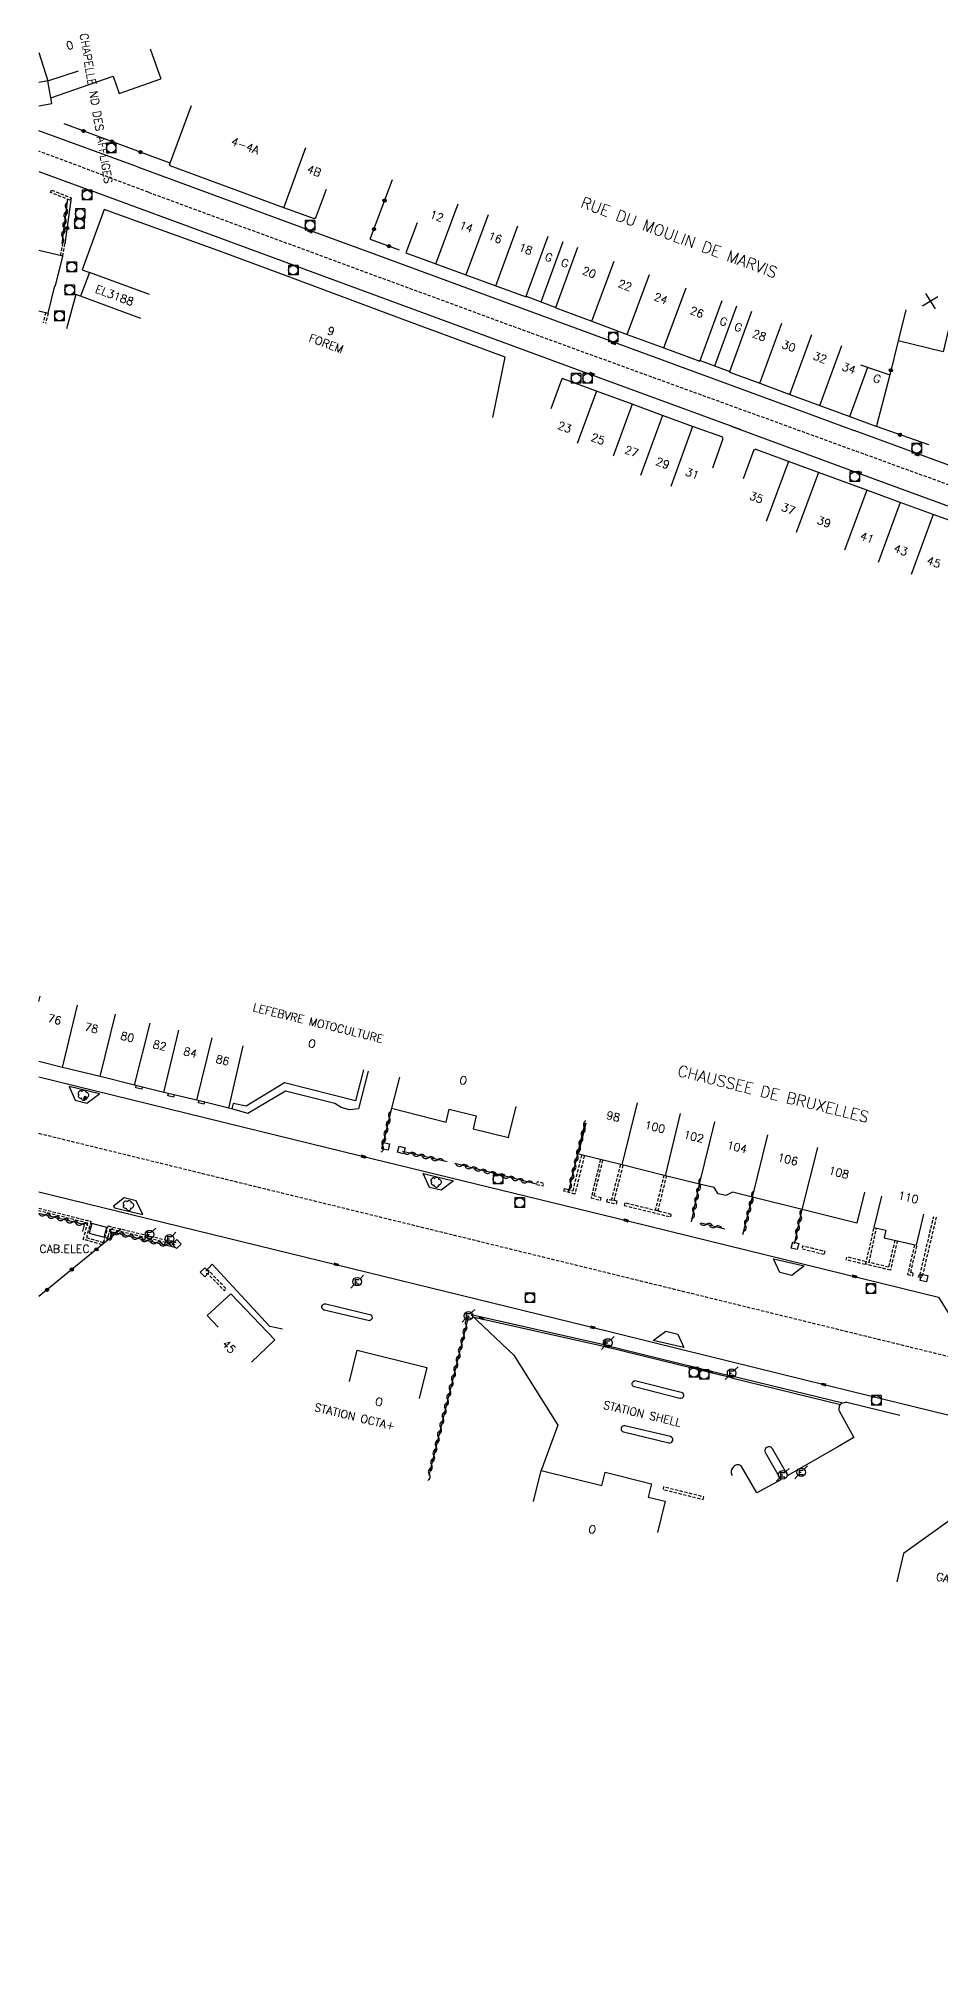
# Model space of a CAD drawing. Header units: millimetres. Extents: x 82000 to 83000, y 144000 to 145000.
# Drawn here: x 81999.9 to 82141, y 144152.7 to 144452.7 of the extents above; entities that cross this region are included whole.
import ezdxf
from ezdxf.enums import TextEntityAlignment as Align

# ---------------------------------------------------------------- set-up
doc = ezdxf.new("R2010")
doc.units = ezdxf.units.MM
doc.linetypes.add('DASHED', pattern=[0.75, 0.5, -0.25])
doc.layers.get('0').update_dxf_attribs({"linetype": 'CONTINUOUS'})
for name, color, linetype in [('W0001', 6, 'DASHED'), ('W0008', 7, 'CONTINUOUS'), ('W0100', 7, 'CONTINUOUS'), ('W0112', 1, 'DASHED'), ('W0300', 7, 'CONTINUOUS'), ('W0310', 3, 'CONTINUOUS'), ('W0322', 7, 'CONTINUOUS'), ('W0400', 7, 'CONTINUOUS'), ('W0420', 7, 'CONTINUOUS'), ('W0471', 7, 'CONTINUOUS'), ('W0851', 7, 'CONTINUOUS'), ('W0984', 7, 'CONTINUOUS'), ('W0989', 7, 'CONTINUOUS'), ('W0991', 7, 'CONTINUOUS'), ('W1102', 7, 'CONTINUOUS')]:
    doc.layers.add(name, color=color, linetype=linetype)
doc.styles.get("Standard").update_dxf_attribs({"font": 'romans.shx', "width": 0.85})

# ---------------------------------------------------------------- blocks, each defined once
blk = doc.blocks.new('T420')
for p, q in [((0.75, 0.75), (-0.75, 0.75)), ((-0.75, 0.75), (-0.75, -0.75)), ((0.75, 0.75), (0.75, -0.75)), ((0.75, -0.75), (-0.75, -0.75))]:
    blk.add_line(p, q)
blk.add_ellipse((0, 0), major_axis=(-0.53, 0.53), ratio=1, start_param=3.926991, end_param=10.210176)
blk = doc.blocks.new('T400')
for p, q in [((-0.15, 0.3), (0.15, 0.3)), ((-0.15, -0.25), (-0.15, 0.3)), ((-0.15, 0.15), (0.15, 0.15)), ((-0.15, 0), (0.15, 0)), ((0.15, 0.3), (0.15, -0.25)), ((-0.15, -0.15), (0.15, -0.15)), ((-0.15, -0.25), (-0.15, -0.3)), ((-0.15, -0.3), (0.15, -0.3)), ((0.15, -0.3), (0.15, -0.25))]:
    blk.add_line(p, q)
blk = doc.blocks.new('t322o')
at = {"color": 0, "linetype": 'Continuous'}
for radius in [0.25, 0.15]:
    blk.add_circle((0, 0), radius, dxfattribs=at)
blk = doc.blocks.new('t310o')
at = {"color": 0, "linetype": 'Continuous'}
for centre, start, end in [((-0.5, 0.38), 216.8699, 323.1304), ((0.5, -0.37), 36.8699, 143.1303)]:
    blk.add_arc(centre, 0.625, start, end, dxfattribs=at)
blk = doc.blocks.new('t991o')
at = {"color": 0, "linetype": 'Continuous'}
for p, q in [((-1, 1), (1, -1)), ((-1, -1), (1, 1))]:
    blk.add_line(p, q, dxfattribs=at)
blk = doc.blocks.new('T471')
for p, q in [((-0.333334, 0.333334), (-0.333334, -0.333334)), ((-0.333334, 0.333334), (0.333334, 0.333334)), ((-0.333334, 0), (0, 0)), ((0.500001, 0.500001), (1.000002, 1.000002)), ((-0.500001, -0.500001), (-1.000002, -1.000002)), ((-0.333334, -0.333334), (0.333334, -0.333334))]:
    blk.add_line(p, q)
blk.add_ellipse((0, 0), major_axis=(0.471405, 0.471405), ratio=1, start_param=5.4977871438, end_param=11.780972451)
blk = doc.blocks.new('t112o')
at = {"color": 0, "linetype": 'Continuous'}
for p, q in [((-0.5, 0.5), (0.5, 0.5)), ((-0.5, -0.5), (-0.5, 0.5)), ((0.5, 0.5), (0.5, -0.5)), ((0.5, -0.5), (-0.5, -0.5))]:
    blk.add_line(p, q, dxfattribs=at)
blk = doc.blocks.new('T300')
for p, q in [((-0.8, 0.51), (-0.86, 0.34)), ((-0.86, 0.34), (-0.86, 0.17)), ((-0.86, 0.17), (-0.74, 0.06)), ((-0.69, 0.63), (-0.8, 0.51)), ((-0.8, -0.06), (-0.74, 0.06)), ((-0.74, 0.06), (-0.69, 0.11)), ((-0.57, 0.69), (-0.69, 0.63)), ((-0.46, 0.69), (-0.57, 0.69)), ((-0.29, 0.63), (-0.46, 0.69)), ((-0.29, 0.63), (-0.17, 0.74)), ((-0.23, 0.57), (-0.29, 0.63)), ((-0.17, 0.74), (-0.06, 0.8)), ((-0.06, 0.8), (0.06, 0.8)), ((0.06, 0.8), (0.23, 0.74)), ((0.23, 0.74), (0.34, 0.63)), ((0.34, 0.63), (0.4, 0.51)), ((0.46, 0.46), (0.34, 0.46)), ((0.4, 0.51), (0.4, 0.46)), ((0.57, 0.4), (0.46, 0.46)), ((0.57, 0.4), (0.69, 0.29)), ((0.69, 0.29), (0.74, 0.17)), ((0.74, 0.06), (0.69, -0.17)), ((0.74, 0.17), (0.74, 0.06)), ((-0.8, -0.17), (-0.8, -0.06)), ((-0.8, -0.23), (-0.8, -0.17)), ((-0.74, -0.34), (-0.8, -0.23)), ((-0.69, -0.4), (-0.74, -0.34)), ((-0.51, -0.46), (-0.69, -0.4)), ((-0.4, -0.46), (-0.51, -0.46)), ((-0.4, -0.46), (-0.34, -0.46)), ((-0.34, -0.46), (-0.34, -0.4)), ((-0.34, -0.51), (-0.34, -0.46)), ((-0.29, -0.63), (-0.34, -0.51)), ((-0.17, -0.74), (-0.29, -0.63)), ((-0.06, -0.8), (-0.17, -0.74)), ((0.06, -0.8), (-0.06, -0.8)), ((0.17, -0.74), (0.06, -0.8)), ((0.23, -0.69), (0.17, -0.74)), ((0.29, -0.46), (0.23, -0.46)), ((0.29, -0.63), (0.23, -0.69)), ((0.46, -0.4), (0.29, -0.46)), ((0.34, -0.51), (0.29, -0.63)), ((0.34, -0.51), (0.34, -0.46)), ((0.57, -0.34), (0.46, -0.4)), ((0.63, -0.29), (0.57, -0.34)), ((0.69, -0.17), (0.63, -0.29))]:
    blk.add_line(p, q)
blk = doc.blocks.new('T851')
for p, q in [((-0.25, -0.15), (0, 0.32)), ((0, 0.32), (0.25, -0.15)), ((-0.25, -0.15), (0.25, -0.15))]:
    blk.add_line(p, q)
for major_axis in [(-0.106, 0.106), (-0.0354, 0.0354), (-0.0236, 0.0236)]:
    blk.add_ellipse((0, 0), major_axis=major_axis, ratio=1, start_param=3.926991, end_param=10.210176)

msp = doc.modelspace()

# ---------------------------------------------------------------- linework, layer by layer
at = {"layer": 'W0001', "flags": 128}
for points in [[(82017.15, 144428.66), (82000, 144435.08)], [(82017.15, 144428.66), (82080.2, 144405.5), (82174.36, 144371.32), (82177.43, 144369.91), (82179.54, 144368.55), (82180.95, 144366.94), (82181.81, 144364.78), (82181.96, 144362.06), (82182.16, 144359.15), (82182.41, 144355.52), (82185.3, 144325.91), (82185.45, 144322.36), (82185.29, 144319.44), (82184.89, 144316.32), (82184.14, 144313.1), (82171.6, 144262.47)], [(82494.4, 144160.47), (82000, 144281.61)]]:
    msp.add_lwpolyline(points, dxfattribs=at)
at = {"layer": 'W0008', "flags": 128}
for points in [[(82015.42, 144432.62), (82000, 144438.24)], [(82000, 144431.9), (82008.22, 144428.89)], [(82015.42, 144432.62), (82044.9, 144421.81), (82051.86, 144419.24), (82091.37, 144404.71), (82120.86, 144393.87)], [(82109.83, 144391.54), (82084.21, 144400.94), (82008.22, 144428.89)], [(82120.86, 144393.87), (82127.5, 144391.43)], [(82038.13, 144251.04), (82036.14, 144251.49), (82027.11, 144261.18), (82026.11, 144260.13)], [(82088.25, 144249.37), (82088.59, 144248.57), (82108.36, 144243.73)]]:
    msp.add_lwpolyline(points, dxfattribs=at)
for points in [[(82108.27, 144392.11), (82130.69, 144383.85), (82153.46, 144375.49), (82173.38, 144368.16, -0.048091), (82175.29, 144367.24, -0.052265), (82176.84, 144366.06, -0.068445), (82177.83, 144364.83, -0.074088), (82178.4, 144363.48, -0.010755), (82178.71, 144362.13, -0.026651), (82178.79, 144361.58), (82180.26, 144346.48)], [(82186.12, 144348.33), (82185.68, 144353.36, -0.010846), (82185.59, 144355, -0.0056), (82185.5, 144358.18, -0.002956), (82185.49, 144359.66, -0.002986), (82185.49, 144361.13, -0.010053), (82185.51, 144362.02, 0.005773), (82185.57, 144363.57, 0.019988), (82185.55, 144364.73, 0.014448), (82185.42, 144366.34, 0.065033), (82185.11, 144367.58, 0.039793), (82184.2, 144369.45, 0.043579), (82183.22, 144370.83, 0.057526), (82182.29, 144371.7, 0.041401), (82180.39, 144372.87, 0.037773), (82178.14, 144373.81), (82160.86, 144379.51, 0.00198), (82157.84, 144380.49, -0.004066), (82156.37, 144380.98, -0.002203), (82155.8, 144381.17, -0.000416), (82152.82, 144382.22, -0.000242), (82149.64, 144383.33, -0.002961), (82149.38, 144383.43), (82127.5, 144391.43)]]:
    msp.add_lwpolyline(points, format="xyb", dxfattribs=at)
at = {"layer": 'W0008'}
for points in [[(82000, 144290.49), (82031.86, 144282.64), (82050.16, 144278.18), (82092.32, 144267.9), (82126.01, 144259.66), (82140.67, 144256.07), (82142.29, 144253.44), (82157.57, 144249.64, 0.049198), (82158.88, 144249.45, 0.029977), (82161.05, 144249.48, 0.10115), (82163.05, 144250.04, 0.09897), (82164.7, 144251.36, 0.045651), (82165.95, 144253.16, 0.06704), (82166.51, 144254.54), (82168.72, 144263.24)], [(82134.6, 144237.55), (82126.33, 144239.57, 0.084161), (82126.1, 144239.59, 0.046688), (82125.7, 144239.51, 0.134558), (82125.34, 144239.29, 0.124142), (82125.12, 144238.89, 0.064368), (82125.06, 144238.48, 0.127067), (82125.12, 144238.28), (82127.44, 144234.12), (82124.95, 144232.69), (82117.13, 144228.2), (82114.7, 144232.36, 0.414214), (82113.84, 144232.59), (82113.83, 144232.58, 0.411704), (82113.6, 144231.72), (82116, 144227.53), (82112.28, 144225.46), (82109.84, 144229.7), (82109.61, 144229.81, 0.068946), (82109.38, 144229.86, 0.150105), (82108.87, 144229.73, 0.117332), (82108.39, 144229.26, 0.147699), (82108.25, 144228.75, 0.127941), (82108.41, 144228.17)]]:
    msp.add_lwpolyline(points, format="xyb", dxfattribs=at)
for points in [[(82016.19, 144288.87), (82016.11, 144288.53), (82015.16, 144288.77), (82015.25, 144289.11)], [(82051.52, 144291.35), (82050.01, 144285.45), (82048.59, 144285.33), (82047.3, 144285.69), (82046.28, 144286.31), (82038.6, 144288.24), (82032.68, 144284.72), (82030.18, 144285.45)], [(82021.18, 144287.65), (82021.09, 144287.29), (82020.19, 144287.52), (82020.28, 144287.86)], [(82025.92, 144286.52), (82025.83, 144286.18), (82024.96, 144286.41), (82025.05, 144286.75)], [(82000, 144272.53), (82085.61, 144251.56), (82100.39, 144247.91), (82127.02, 144241.35), (82184.07, 144227.43), (82209.62, 144221.16), (82244.93, 144212.53), (82277.48, 144204.66), (82302.01, 144198.78), (82311.8, 144196.41), (82329.53, 144192.1), (82333.22, 144193.93), (82368.33, 144185.55), (82370.71, 144182.24), (82409.74, 144172.75), (82446.6, 144163.8), (82485.63, 144154.37), (82492.53, 144152.72)], [(82088.59, 144248.57), (82067.62, 144253.27), (82074.27, 144247.01), (82081.15, 144236.04), (82078.56, 144228.97)], [(82108.28, 144243.44), (82088.53, 144248.28), (82068.05, 144252.87)], [(82125.7, 144239.51), (82108.36, 144243.73), (82108.29, 144243.44), (82125.34, 144239.29)]]:
    msp.add_lwpolyline(points, dxfattribs=at)
at = {"layer": 'W0008', "flags": 128}
for points in [[(82004.74, 144288.96), (82005.7, 144286.82), (82007.54, 144286.34), (82009.47, 144287.81)], [(82064.83, 144274.23), (82062.93, 144272.74), (82061.07, 144273.19), (82060.09, 144275.39)], [(82016.25, 144268.96), (82015.25, 144271.09), (82013.35, 144271.55), (82011.69, 144270.26), (82011.83, 144269.99)], [(82119.64, 144260.92), (82117.74, 144259.44), (82115.86, 144259.92), (82114.89, 144262.06)], [(82096.04, 144249.3), (82098.06, 144250.73), (82099.9, 144250.27), (82100.83, 144248.18)]]:
    msp.add_lwpolyline(points, close=True, dxfattribs=at)
at = {"layer": 'W0008'}
for points in [[(82051.5, 144252.38), (82044.64, 144254.04, -0.414214), (82044.27, 144254.64), (82044.27, 144254.64, -0.414214), (82044.87, 144255.01), (82051.74, 144253.35, -0.414214), (82052.1, 144252.75), (82052.1, 144252.75, -0.414214)], [(82100.2, 144240.22), (82093.15, 144242.03, -0.414214), (82092.79, 144242.63), (82092.79, 144242.63, -0.414214), (82093.39, 144243), (82100.45, 144241.19, -0.414214), (82100.81, 144240.58), (82100.81, 144240.58, -0.414214)], [(82091.42, 144234.99), (82098.53, 144233.3, 0.414214), (82099.13, 144233.67), (82099.13, 144233.67, 0.414214), (82098.76, 144234.27), (82091.65, 144235.96, 0.414214), (82091.05, 144235.59), (82091.05, 144235.59, 0.414214)]]:
    msp.add_lwpolyline(points, format="xyb", close=True, dxfattribs=at)
at = {"layer": 'W0100', "flags": 128}
for points in [[(82017.42, 144451.08), (82019.08, 144446.36)], [(82001.88, 144443.43), (82011.61, 144446.79), (82012.58, 144444.07), (82019.08, 144446.36)], [(82043.29, 144424.54), (82044.97, 144429.13)], [(82070.98, 144393.49), (82072.91, 144402.9), (82056.8, 144408.84), (82038.83, 144415.56), (82028, 144419.54), (82010.23, 144425.98), (82006.77, 144416.56), (82007.52, 144416.28), (82007.92, 144416.13), (82006.55, 144412.42), (82005.8, 144412.7), (82004.33, 144407.32)], [(82059.14, 144423.89), (82057.41, 144419.2)], [(82000, 144410.14), (82001.47, 144409.78), (82002.51, 144414.06), (82002.63, 144414.03), (82003.75, 144418.66), (82000, 144419.58)], [(82057.41, 144419.2), (82062.1, 144417.47), (82066.78, 144415.75), (82071.48, 144414.02), (82076.18, 144412.3), (82076.18, 144412.3)], [(82076.22, 144412.41), (82076.18, 144412.3)], [(82076.22, 144412.41), (82080.86, 144410.68)], [(82205.48, 144396.11), (82143.7, 144413.42), (82141.41, 144403.73), (82134.38, 144405.44)], [(82080.86, 144410.68), (82080.82, 144410.58)], [(82080.82, 144410.58), (82080.82, 144410.58), (82080.82, 144410.58), (82086.48, 144408.52), (82092, 144406.46), (82097.74, 144404.34), (82103.35, 144402.26), (82103.35, 144402.26)], [(82135.57, 144410.3), (82134.38, 144405.44)], [(82103.39, 144402.38), (82103.35, 144402.26)], [(82103.39, 144402.38), (82108.05, 144400.68), (82108.05, 144400.68)], [(82108.05, 144400.68), (82108, 144400.55)], [(82108, 144400.55), (82108, 144400.55), (82108, 144400.55), (82112.71, 144398.82), (82117.4, 144397.08), (82122.09, 144395.36), (82126.78, 144393.61), (82130.87, 144392.1)], [(82128.48, 144401.72), (82133.04, 144400.14)], [(82133.04, 144400.14), (82130.99, 144392.18), (82130.91, 144392.19), (82130.87, 144392.1)], [(82080.12, 144394.87), (82081.84, 144399.56)], [(82148.09, 144369.88), (82149.82, 144374.57), (82149.66, 144374.63), (82149.69, 144374.72), (82145.02, 144376.45), (82139.84, 144378.32), (82134.69, 144380.2), (82129.46, 144382.1), (82121.9, 144384.87), (82117.19, 144386.6), (82112.01, 144388.52), (82111.96, 144388.38), (82111.82, 144388.43), (82110.13, 144383.88)], [(82050.77, 144291.54), (82049.53, 144286.7), (82038.42, 144289.54), (82032.43, 144285.89), (82030.38, 144286.33), (82030.18, 144285.45), (82029.7, 144285.56), (82024.72, 144286.83), (82019.53, 144288.04), (82014.98, 144289.17), (82009.61, 144290.53), (82003.7, 144291.95), (82000, 144292.85)], [(82056.41, 144290.4), (82055.17, 144285.55), (82063.67, 144283.38), (82064.18, 144285.42), (82068.39, 144284.4), (82067.89, 144282.35), (82073.45, 144281), (82074.63, 144285.86)], [(82129.11, 144272.45), (82127.89, 144267.6), (82119.35, 144269.75), (82111.58, 144271.68), (82108.46, 144272.45), (82107.44, 144271.91), (82106.23, 144272.2), (82105.58, 144273.16), (82103.32, 144273.71), (82097.96, 144275.01), (82091.19, 144276.71), (82084.4, 144278.37), (82085.59, 144283.22)], [(82131.73, 144271.81), (82130.58, 144266.94), (82132.44, 144266.5), (82132.17, 144265.34), (82137.21, 144264.15), (82138.36, 144269.02)], [(82033.28, 144245.91), (82036.91, 144249.36), (82030.02, 144256.59), (82026.35, 144253.2), (82028.05, 144251.37)], [(82048.57, 144242.89), (82049.76, 144247.75), (82060.65, 144245.08), (82059.46, 144240.22)], [(82077.36, 144224.11), (82078.56, 144228.97), (82088.03, 144226.62), (82088.54, 144228.7), (82095.78, 144226.91), (82095.26, 144224.83), (82097.95, 144224.16), (82096.75, 144219.31)], [(82236.58, 144193.79), (82237.72, 144198.66), (82233.83, 144199.57), (82235.47, 144206.56), (82228.3, 144208.24), (82205.89, 144213.63), (82199.39, 144215.17), (82191.74, 144217.03), (82183.2, 144219.09), (82176.71, 144220.64), (82170.89, 144222.04), (82162.11, 144224.18), (82161.23, 144220.59), (82158.29, 144221.28), (82158.26, 144221.17), (82146.42, 144224.01), (82135.18, 144215.98), (82134.13, 144211.59)]]:
    msp.add_lwpolyline(points, dxfattribs=at)
at = {"layer": 'W0100'}
for points in [[(82000, 144450.47), (82001.44, 144446.06), (82006.2, 144447.62)], [(82001.44, 144446.06), (82000, 144445.82)], [(82000, 144442.15), (82002.03, 144442.5), (82001.44, 144446.06)], [(82043.29, 144424.54), (82043.13, 144424.59), (82043.09, 144424.49), (82038.29, 144426.25), (82020.52, 144432.79), (82020.56, 144432.9), (82020.45, 144432.94), (82023.86, 144442.21)], [(82105.37, 144385.62), (82107.02, 144390.18), (82106.88, 144390.24), (82106.93, 144390.38), (82102.22, 144392.08), (82097.51, 144393.78), (82092.79, 144395.54), (82087.2, 144397.59), (82081.84, 144399.56)]]:
    msp.add_lwpolyline(points, dxfattribs=at)
at = {"layer": 'W0100', "flags": 128}
msp.add_lwpolyline([(82010.62, 144266.94), (82008.28, 144267.58), (82007.86, 144266.05), (82010.2, 144265.4)], close=True, dxfattribs=at)
at = {"layer": 'W0112'}
for points in [[(82004.9, 144427.41), (82001.86, 144428.62), (82002.01, 144429), (82005.05, 144427.78)], [(82090.42, 144271.04), (82088.84, 144271.33), (82088.77, 144270.94), (82090.34, 144270.64)], [(82098.89, 144268.98), (82091.63, 144270.77), (82091.53, 144270.38), (82098.8, 144268.59)]]:
    msp.add_lwpolyline(points, close=True, dxfattribs=at)
at = {"layer": 'W0112', "flags": 128}
for points in [[(82003.75, 144418.66), (82004.1, 144420.58), (82003.71, 144420.65), (82003.36, 144418.73)], [(82001.08, 144409.88), (82000.67, 144408.25)], [(82001.47, 144409.78), (82001.06, 144408.15)], [(82089.56, 144271.2), (82090.99, 144276.76)], [(82089.95, 144271.12), (82091.38, 144276.66)], [(82096.41, 144269.59), (82097.77, 144275.06)], [(82096.8, 144269.49), (82098.16, 144274.97)], [(82089.85, 144270.72), (82089.85, 144270.73)], [(82012.9, 144266.69), (82010.29, 144265.15)], [(82026.17, 144259.74), (82026.41, 144259.77), (82029.02, 144257.06), (82029.3, 144257.34), (82026.56, 144260.2), (82026.11, 144260.13)]]:
    msp.add_lwpolyline(points, dxfattribs=at)
at = {"layer": 'W0112'}
for points in [[(82085.29, 144278.15), (82083.82, 144272.16), (82082.1, 144272.63), (82082.19, 144273.01), (82082.58, 144272.92), (82083.53, 144272.65), (82084.9, 144278.24)], [(82087.81, 144277.53), (82086.36, 144271.59), (82087.81, 144271.16), (82087.93, 144271.55), (82086.84, 144271.87), (82088.2, 144277.44)], [(82000, 144269.95), (82008.15, 144267.9), (82007.44, 144265.35), (82010.14, 144264.6), (82010.85, 144267.18), (82021.47, 144264.61)], [(82009.92, 144264.25), (82006.95, 144265.07), (82007.65, 144267.61), (82000, 144269.54)], [(82140.31, 144268.56), (82138.07, 144259.08), (82137.55, 144259.17), (82137.62, 144259.56), (82137.77, 144259.54), (82139.92, 144268.65)], [(82021.32, 144264.24), (82011.13, 144266.7), (82010.61, 144264.82)], [(82134.23, 144264.86), (82133.15, 144260.27), (82129.32, 144261.18), (82130.58, 144266.94)], [(82133.84, 144264.95), (82132.85, 144260.75), (82129.8, 144261.48), (82130.97, 144266.86)], [(82136.93, 144264.22), (82135.83, 144259.57), (82136.63, 144259.4), (82136.71, 144259.8), (82136.32, 144259.88), (82137.32, 144264.13)]]:
    msp.add_lwpolyline(points, dxfattribs=at)
at = {"layer": 'W0112', "flags": 128}
for points in [[(82078.93, 144273.82), (82077.9, 144274.07), (82077.81, 144273.68), (82078.84, 144273.44)], [(82122.78, 144262.7), (82119.35, 144263.55), (82119.48, 144264.07), (82122.91, 144263.22)], [(82129.2, 144261.15), (82126.23, 144261.88), (82126.35, 144262.37), (82129.32, 144261.64)], [(82103.86, 144224.46), (82103.96, 144224.85), (82097.69, 144226.4), (82097.6, 144226.01)]]:
    msp.add_lwpolyline(points, close=True, dxfattribs=at)
at = {"layer": 'W0310', "flags": 128}
for points in [[(82004.51, 144427.56), (82003.61, 144420.64)], [(82055.17, 144285.55), (82053.74, 144279.71)], [(82082.8, 144272.41), (82085.45, 144283.26)], [(82063.83, 144277.18), (82056.89, 144278.78)], [(82077.81, 144273.68), (82065.03, 144276.92)], [(82102.05, 144267.83), (82103.32, 144273.71)], [(82110.1, 144265.84), (82111.58, 144271.68)], [(82006.88, 144266.32), (82007.16, 144267.33), (82000, 144269.12)], [(82118.13, 144264.39), (82119.35, 144269.75)], [(82021.28, 144263.83), (82011.41, 144266.22), (82011.12, 144265.15)], [(82107.28, 144266.69), (82103.58, 144267.62)], [(82067.17, 144253.14), (82060.98, 144228.17)]]:
    msp.add_lwpolyline(points, dxfattribs=at)
at = {"layer": 'W0322', "flags": 128}
for points in [[(82020.54, 144433.19), (82003.96, 144439.36)], [(82051.82, 144421.31), (82055.28, 144430.65)], [(82005.05, 144427.78), (82004.1, 144420.58)], [(82051.82, 144421.31), (82056.33, 144419.66)], [(82134.38, 144405.44), (82133.04, 144400.14)], [(82139.14, 144389.22), (82130.97, 144392.04)], [(82012.9, 144266.69), (82000, 144256.15)]]:
    msp.add_lwpolyline(points, dxfattribs=at)
at = {"layer": 'W1102', "flags": 128}
for points in [[(82038.29, 144426.25), (82041.74, 144435.64)], [(82062.1, 144417.47), (82065.56, 144426.85)], [(82070.24, 144425.13), (82066.78, 144415.75)], [(82071.48, 144414.02), (82074.92, 144423.41)], [(82076.22, 144412.41), (82079.66, 144421.8)], [(82078.54, 144411.55), (82081.98, 144420.94)], [(82080.86, 144410.68), (82084.3, 144420.07)], [(82017.31, 144412.67), (82007.92, 144416.13)], [(82086.48, 144408.52), (82089.94, 144417.9)], [(82092, 144406.46), (82095.48, 144415.83)], [(82015.94, 144408.96), (82006.55, 144412.42)], [(82097.74, 144404.34), (82101.21, 144413.72)], [(82103.39, 144402.38), (82106.83, 144411.77)], [(82105.72, 144401.53), (82109.16, 144410.92)], [(82108.05, 144400.68), (82111.49, 144410.07)], [(82112.71, 144398.82), (82116.17, 144408.2)], [(82117.4, 144397.08), (82120.87, 144406.46)], [(82122.09, 144395.36), (82125.56, 144404.74)], [(82126.78, 144393.61), (82129.63, 144401.32)], [(82087.2, 144397.59), (82084.2, 144389.43)], [(82092.79, 144395.54), (82089.79, 144387.44)], [(82097.51, 144393.78), (82094.06, 144384.39)], [(82102.22, 144392.08), (82098.82, 144382.67)], [(82117.19, 144386.6), (82113.73, 144377.21)], [(82121.9, 144384.87), (82118.43, 144375.49)], [(82129.46, 144382.1), (82125.99, 144372.72)], [(82134.69, 144380.2), (82131.23, 144370.82)], [(82139.84, 144378.32), (82136.38, 144368.94)], [(82000, 144302.24), (82000.2, 144303.09)], [(82003.7, 144291.95), (82006.05, 144301.67)], [(82009.61, 144290.53), (82012.01, 144300.24)], [(82014.98, 144289.17), (82017.41, 144298.87)], [(82019.53, 144288.04), (82021.88, 144297.76)], [(82024.72, 144286.83), (82027.09, 144296.55)], [(82029.7, 144285.56), (82031.95, 144295.3)], [(82091.19, 144276.71), (82093.59, 144286.42)], [(82097.96, 144275.01), (82100.35, 144284.72)], [(82103.32, 144273.71), (82105.68, 144283.43)], [(82111.58, 144271.68), (82113.99, 144281.39)], [(82119.35, 144269.75), (82121.79, 144279.45)]]:
    msp.add_lwpolyline(points, dxfattribs=at)

# ---------------------------------------------------------------- block references
at = {"layer": 'W0112'}
for p, rotation in [((82054.24, 144279.62), 348.4589251179931), ((82056.69, 144279.04), 344.7038004827088), ((82021.56, 144264.34), 134.5991367981498), ((82118.23, 144264.08), 345.6546238658534), ((82025.95, 144259.94), 134.5991367981498), ((82138.4, 144259.06), 348.261205994473)]:
    msp.add_blockref('t112o', p, dxfattribs=dict(at, rotation=rotation))
at = {"layer": 'W0300'}
for p in [(82007.03, 144287.57), (82062.18, 144273.98), (82014.07, 144270.35)]:
    msp.add_blockref('T300', p, dxfattribs=at)
at = {"layer": 'W0310'}
for p, rotation in [((82004.32, 144426.07), 262.5140482218544), ((82003.93, 144423.1), 262.5140482218544), ((82004.12, 144424.59), 262.5140482218544), ((82003.73, 144421.61), 262.5140482218544), ((82054.46, 144282.64), 256.2999076411898), ((82054.81, 144284.1), 256.2999076411898), ((82085.29, 144282.61), 76.2620518545168), ((82053.75, 144279.72), 256.2999076411898), ((82054.1, 144281.18), 256.2999076411898), ((82084.58, 144279.7), 76.2620518545168), ((82084.94, 144281.16), 76.2620518545168), ((82057.98, 144278.53), 166.9988932632085), ((82059.45, 144278.19), 166.9988932632085), ((82060.91, 144277.86), 166.9988932632085), ((82062.37, 144277.52), 166.9988932632085), ((82066.17, 144276.63), 165.7725571597325), ((82083.87, 144276.78), 76.2620518545168), ((82084.22, 144278.24), 76.2620518545168), ((82067.63, 144276.26), 165.7725571597325), ((82069.08, 144275.89), 165.7725571597325), ((82070.54, 144275.52), 165.7725571597325), ((82071.99, 144275.16), 165.7725571597325), ((82073.44, 144274.79), 165.7725571597325), ((82074.9, 144274.42), 165.7725571597325), ((82076.35, 144274.05), 165.7725571597325), ((82083.16, 144273.87), 76.2620518545168), ((82083.51, 144275.33), 76.2620518545168), ((82103.32, 144273.69), 77.87010371011455), ((82102.69, 144270.76), 77.87010371011455), ((82103, 144272.23), 77.87010371011455), ((82111.21, 144270.2), 75.72608713084561), ((82111.58, 144271.65), 75.72608713084561), ((82000.97, 144268.88), 165.9043999160435), ((82002.35, 144268.53), 165.9043999160435), ((82003.81, 144268.17), 165.9043999160435), ((82005.26, 144267.8), 165.9043999160435), ((82102.37, 144269.29), 77.87010371011455), ((82110.47, 144267.29), 75.72608713084561), ((82110.84, 144268.75), 75.72608713084561), ((82118.8, 144267.32), 77.13063257429563), ((82119.13, 144268.78), 77.13063257429563), ((82006.72, 144267.44), 165.9043999160435), ((82011.32, 144265.89), 254.5678118214283), ((82012.54, 144265.95), 166.380275997081), ((82013.99, 144265.6), 166.380275997081), ((82015.45, 144265.25), 166.380275997081), ((82016.91, 144264.89), 166.380275997081), ((82104.37, 144267.42), 165.9194674223537), ((82105.83, 144267.05), 165.9194674223537), ((82118.46, 144265.85), 77.13063257429563), ((82018.37, 144264.54), 166.380275997081), ((82019.83, 144264.19), 166.380275997081), ((82066.45, 144250.23), 256.0847244516461), ((82066.81, 144251.69), 256.0847244516461), ((82065.73, 144247.32), 256.0847244516461), ((82066.09, 144248.78), 256.0847244516461), ((82065.01, 144244.41), 256.0847244516461), ((82065.37, 144245.86), 256.0847244516461), ((82063.92, 144240.04), 256.0847244516461), ((82064.28, 144241.5), 256.0847244516461), ((82064.65, 144242.95), 256.0847244516461), ((82063.2, 144237.13), 256.0847244516461), ((82063.56, 144238.59), 256.0847244516461), ((82062.48, 144234.22), 256.0847244516461), ((82062.84, 144235.67), 256.0847244516461), ((82061.76, 144231.31), 256.0847244516461), ((82062.12, 144232.76), 256.0847244516461), ((82061.04, 144228.39), 256.0847244516461), ((82061.4, 144229.85), 256.0847244516461)]:
    msp.add_blockref('t310o', p, dxfattribs=dict(at, rotation=rotation))
at = {"layer": 'W0322'}
for p, rotation in [((82007, 144438.23), 159.5750647912915), ((82011.45, 144436.58), 159.5750647912915), ((82015.9, 144434.92), 159.5750647912915), ((82054.06, 144427.36), 339.8203143387883), ((82004.43, 144423.07), 262.5140482218209), ((82052.41, 144422.89), 339.8203143387883), ((82054.76, 144420.24), 339.8203143387883), ((82133.22, 144400.84), 255.8011013313473), ((82134.65, 144390.77), 160.9588279416877), ((82009.03, 144263.52), 219.2513327966865), ((82005.16, 144260.36), 219.2513327966865), ((82001.28, 144257.2), 219.2513327966865)]:
    msp.add_blockref('t322o', p, dxfattribs=dict(at, rotation=rotation))
at = {"layer": 'W0400'}
for p, rotation in [((82042.45, 144422.55), 69.85175134660187), ((82089.9, 144405.09), 69.80663613997766), ((82086.5, 144400.25), 249.8494456340718), ((82128.29, 144384.89), 69.7795169839015), ((82137.32, 144387.68), 249.9227589199261), ((82050.76, 144278.01), 254.2956207864881), ((82091.84, 144268.04), 74.3430909566884), ((82046.5, 144261.16), 255.6317407896653), ((82127.52, 144259.29), 256.2145166998253), ((82069.2, 144252.77), 75.86829897965319), ((82086.6, 144251.32), 256.3514716894758), ((82088.94, 144248.33), 75.85305338847368), ((82105.01, 144244.39), 255.8917170475688), ((82122.75, 144242.42), 76.02834856935529)]:
    msp.add_blockref('T400', p, dxfattribs=dict(at, rotation=rotation))
at = {"layer": 'W0420'}
for p in [(82011.32, 144435.59), (82007.55, 144428.21), (82006.36, 144423.77), (82006.47, 144425.3), (82042.42, 144423.5), (82005.14, 144416.98), (82039.78, 144416.49), (82004.82, 144413.39), (82003.23, 144409.33), (82089.8, 144406.02), (82084, 144399.57), (82085.79, 144399.57), (82137.24, 144388.65), (82127.55, 144384.21), (82071.8, 144274.48), (82075.19, 144270.81), (82076.78, 144255.95), (82130.09, 144257.38), (82102.42, 144244.29), (82104.03, 144243.97), (82130.94, 144239.92)]:
    msp.add_blockref('T420', p, dxfattribs=at)
at = {"layer": 'W0471'}
for p in [(82017.3, 144265.85), (82020.45, 144265.18), (82049.78, 144258.47), (82067.17, 144253.14), (82088.96, 144248.9), (82108.32, 144244.19), (82116.32, 144228.3), (82119.19, 144228.69)]:
    msp.add_blockref('T471', p, dxfattribs=at)
at = {"layer": 'W0851'}
msp.add_blockref('T851', (82007.25, 144287.17), dxfattribs=at)
at = {"layer": 'W0991', "rotation": 346.7162264312549}
msp.add_blockref('t991o', (82139.38, 144411.65), dxfattribs=at)

# ---------------------------------------------------------------- texts
at = {"layer": 'W0984'}
for s, rotation, p in [('CHAPELLE ND DES AFFLIGES', 279.4269, (82008.97, 144441.77)), ('EL3188', 339.7417, (82011.86, 144412.55)), ('FOREM', 339.5141, (82044.95, 144405.02)), ('LEFEBVRE MOTOCULTURE', 346.1425, (82043.68, 144298.86)), ('STATION OCTA+', 346.248, (82049.41, 144237.38)), ('STATION SHELL', 346.7053, (82094.37, 144237.84)), ('GARAGE HYUNDAI', 346.7053, (82147.24, 144210.82))]:
    msp.add_text(s, height=1.25, rotation=rotation, dxfattribs=at).set_placement(p, align=Align.MIDDLE)
msp.add_text('CAB.ELEC.', height=1.25, dxfattribs=at).set_placement((82004.29, 144263.59), align=Align.MIDDLE)
at = {"layer": 'W0989'}
for s, rotation, p in [('RUE DU MOULIN DE MARVIS', 339.894, (82100.12, 144421.61)), ('CHAUSSEE DE BRUXELLES', 346.1012, (82114.85, 144287.81))]:
    msp.add_text(s, height=1.75, rotation=rotation, dxfattribs=at).set_placement(p, align=Align.MIDDLE)
at = {"layer": 'W0991'}
for s, rotation, p in [('0', 18.1151, (82004.85, 144451.62)), ('4-4A', 339.8058, (82032.29, 144435.92)), ('4B', 339.8058, (82043.05, 144431.99)), ('12', 339.8058, (82062.22, 144424.93)), ('14', 339.8058, (82066.83, 144423.25)), ('16', 339.8058, (82071.36, 144421.57)), ('18', 339.8058, (82076.12, 144419.78)), ('G', 339.8058, (82079.74, 144418.51)), ('G', 339.8058, (82082.26, 144417.6)), ('20', 339.8058, (82086.06, 144416.14)), ('22', 339.8058, (82091.66, 144414.13)), ('24', 339.8058, (82097.26, 144412.05)), ('26', 339.8058, (82102.89, 144409.92)), ('G', 339.8058, (82107.06, 144408.46)), ('9', 339.5141, (82045.68, 144406.97)), ('G', 339.8058, (82109.37, 144407.58)), ('28', 339.8058, (82112.66, 144406.31)), ('30', 339.8058, (82117.27, 144404.62)), ('32', 339.8058, (82122.14, 144402.83)), ('34', 339.8058, (82126.67, 144401.15)), ('G', 339.8058, (82131.06, 144399.54)), ('23', 339.8243, (82082.22, 144391.97)), ('25', 339.8243, (82087.42, 144390.12)), ('27', 339.8243, (82092.69, 144388.18)), ('29', 339.8243, (82097.56, 144386.35)), ('31', 339.8243, (82102.17, 144384.71)), ('35', 339.8243, (82112.2, 144380.98)), ('37', 339.8243, (82117.18, 144379.21)), ('39', 339.8243, (82122.78, 144377.16)), ('41', 339.8243, (82129.51, 144374.71)), ('43', 339.8243, (82134.78, 144372.77)), ('45', 339.8243, (82139.94, 144370.87)), ('76', 346.1425, (82002.48, 144299.44)), ('78', 346.1425, (82008.24, 144298.1)), ('80', 346.1425, (82013.86, 144296.7)), ('82', 346.1425, (82018.91, 144295.36)), ('84', 346.1425, (82023.7, 144294.27)), ('O', 346.1425, (82042.72, 144295.66)), ('86', 346.1425, (82028.75, 144293.06)), ('O', 346.1425, (82066.37, 144289.92)), ('98', 346.1425, (82089.82, 144284.29)), ('100', 346.1425, (82096.34, 144282.64)), ('102', 346.1425, (82102.4, 144281.14)), ('104', 346.1425, (82109.17, 144279.48)), ('106', 346.1425, (82117.1, 144277.57)), ('108', 346.1425, (82125.09, 144275.52)), ('110', 346.1425, (82135.95, 144271.63)), ('45', 313.58, (82029.74, 144248.32)), ('O', 346.248, (82053.2, 144239.7)), ('O', 346.7053, (82086.54, 144219.78))]:
    msp.add_text(s, height=1.25, rotation=rotation, dxfattribs=at).set_placement(p, align=Align.MIDDLE)

doc.saveas('drawing.dxf')
